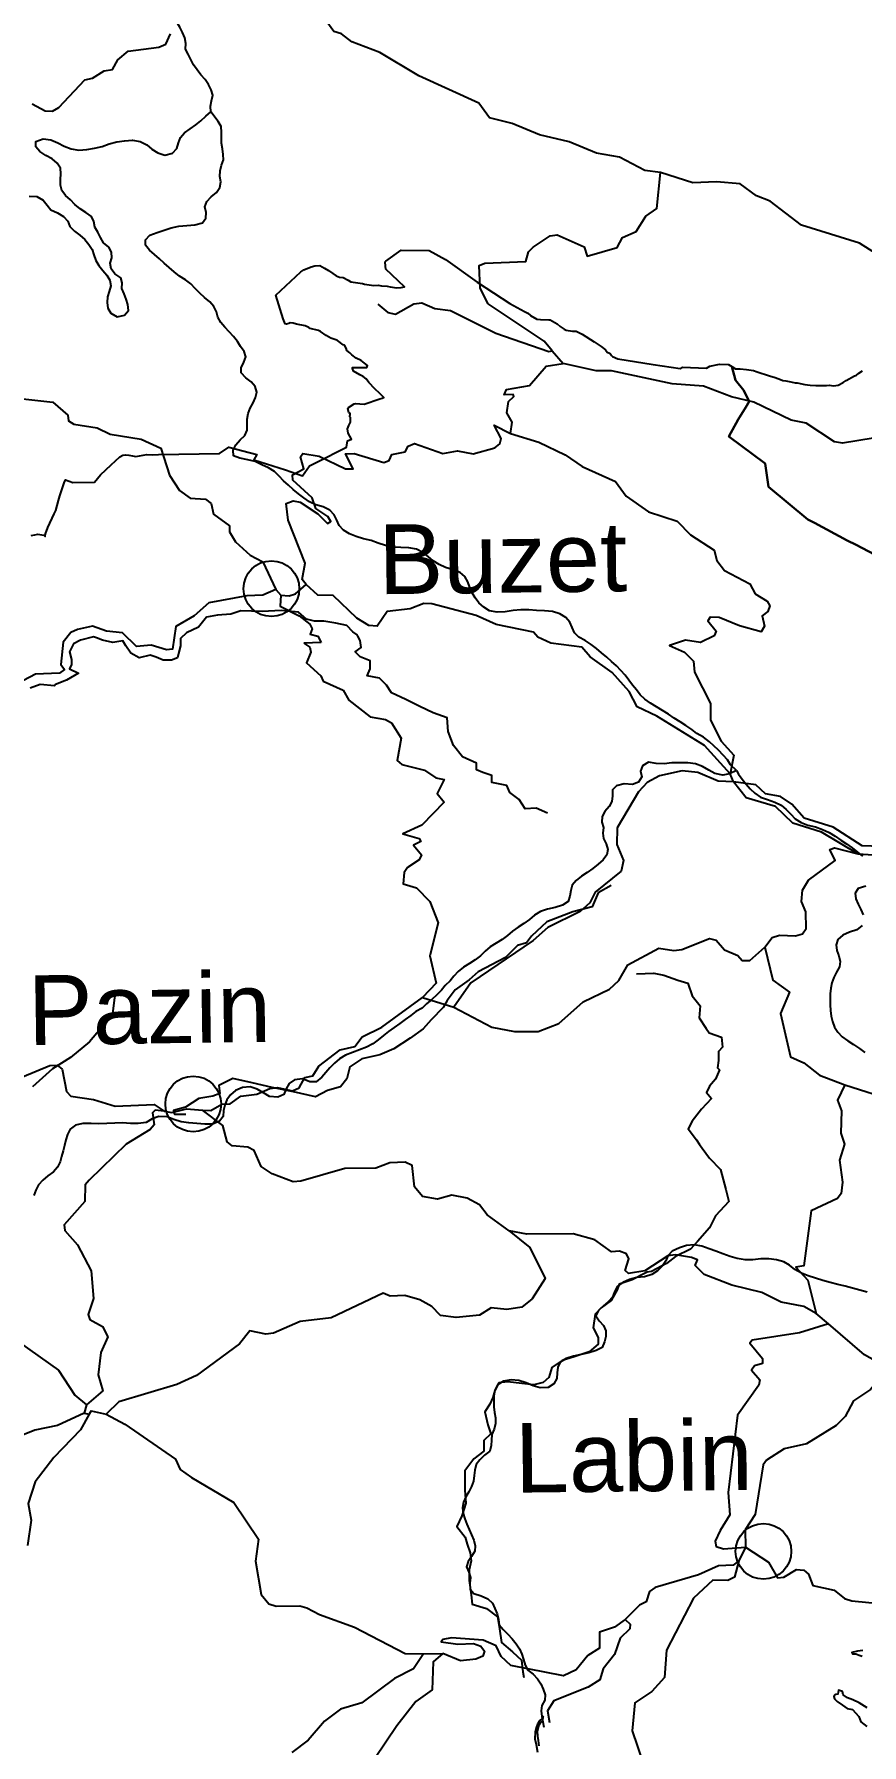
# Model space of a CAD drawing. Header units: metres. Extents: x 13.21 to 19.52, y 42.14 to 46.62.
# Drawn here: x 13.883 to 14.15, y 45.038 to 45.589 of the extents above; entities that cross this region are included whole.
import ezdxf

# ---------------------------------------------------------------- set-up
doc = ezdxf.new("R2010")
doc.units = ezdxf.units.M
doc.header["$MEASUREMENT"] = 0
for name, color, linetype in [('CESTE', 5, 'Continuous'), ('grad_manji', 1, 'Continuous'), ('hr', 9, 'Continuous'), ('naziv_manji', 1, 'Continuous'), ('PRUGE', 7, 'Continuous'), ('RIJEKE', 4, 'Continuous')]:
    doc.layers.add(name, color=color, linetype=linetype)
doc.styles.get("Standard").update_dxf_attribs({"font": 'arial.ttf'})

msp = doc.modelspace()

# ---------------------------------------------------------------- linework, layer by layer
at = {"layer": 'CESTE'}
for p, q in [((14.04947, 45.48721), (14.05046, 45.48744)), ((14.05046, 45.48744), (14.05405, 45.48331)), ((13.96137, 45.41048), (13.963, 45.40865)), ((13.976, 45.3934), (13.97045, 45.39316)), ((14.10902, 45.34849), (14.10795, 45.35109)), ((14.00873, 45.27893), (14.01883, 45.27584)), ((14.13959, 45.17373), (14.13562, 45.17712)), ((13.90036, 45.14769), (13.89951, 45.14494)), ((13.89951, 45.14494), (13.90114, 45.14465)), ((13.90182, 45.14573), (13.90114, 45.14465)), ((13.90182, 45.14573), (13.90666, 45.1447)), ((14.11281, 45.10732), (14.11286, 45.10173)), ((14.11286, 45.10173), (14.11075, 45.09736)), ((14.00903, 45.0674), (14.01525, 45.06751))]:
    msp.add_line(p, q, dxfattribs=at)
for points in [[(13.9949, 45.58354), (13.98592, 45.58703), (13.98251, 45.5896), (13.98011, 45.59034), (13.97786, 45.5935), (13.97268, 45.59746), (13.9587, 45.6019), (13.95126, 45.60683), (13.94242, 45.61049), (13.93315, 45.61243)], [(13.88279, 45.56698), (13.88701, 45.56473), (13.8893, 45.5647), (13.89137, 45.56583), (13.89973, 45.57479), (13.90227, 45.57528), (13.90604, 45.57768), (13.90866, 45.57809), (13.91046, 45.5812), (13.91371, 45.58395), (13.92366, 45.58531), (13.92591, 45.58628), (13.92736, 45.58962)], [(14.08542, 45.54486), (14.08045, 45.54549), (14.07223, 45.5498), (14.06478, 45.5511), (14.05601, 45.55478), (14.04642, 45.55708), (14.03757, 45.56068), (14.03035, 45.56246), (14.02682, 45.56719), (14.00747, 45.576), (13.9949, 45.58354)], [(14.02991, 45.50256), (14.02729, 45.5076), (14.02701, 45.5149), (14.02882, 45.51571), (14.04197, 45.5162), (14.04286, 45.51936), (14.04433, 45.52084), (14.04986, 45.52444), (14.05214, 45.52484), (14.06079, 45.52092), (14.06184, 45.51788), (14.0715, 45.52066), (14.07317, 45.52393), (14.07758, 45.52591), (14.0807, 45.53077), (14.08425, 45.53325), (14.08542, 45.54486)], [(14.18143, 45.50288), (14.17243, 45.50629), (14.16752, 45.5072), (14.16108, 45.51492), (14.14964, 45.52213), (14.13092, 45.52791), (14.1208, 45.5356), (14.11637, 45.53741), (14.1112, 45.54124), (14.10354, 45.54192), (14.09588, 45.54151), (14.08542, 45.54486)], [(13.99427, 45.5025), (13.99754, 45.49973), (13.99995, 45.49917), (14.00587, 45.50258), (14.00846, 45.50293), (14.0127, 45.5011), (14.01772, 45.50038), (14.03231, 45.49314), (14.04947, 45.48721)], [(14.05046, 45.48744), (14.04795, 45.49053), (14.02991, 45.50256)], [(14.03705, 45.46081), (14.0376, 45.46441), (14.03592, 45.46741), (14.03643, 45.47106), (14.03817, 45.47267), (14.03795, 45.47337), (14.03506, 45.47326), (14.03578, 45.47499), (14.04319, 45.47623), (14.04855, 45.48243), (14.05405, 45.48331)], [(14.11561, 45.47085), (14.10835, 45.47258), (14.09934, 45.47601), (14.08921, 45.4768), (14.06966, 45.48094), (14.06465, 45.48097), (14.05405, 45.48331)], [(13.86714, 45.47425), (13.87687, 45.47225), (13.8894, 45.47084), (13.89424, 45.46665), (13.89452, 45.46479), (13.89625, 45.46376), (13.90374, 45.46254), (13.90792, 45.46055), (13.91791, 45.45894), (13.92433, 45.45607), (13.92709, 45.44735), (13.93026, 45.4424), (13.93372, 45.43988), (13.93873, 45.43958), (13.94052, 45.43822), (13.94126, 45.43474), (13.94646, 45.43098), (13.94645, 45.42911), (13.94842, 45.42583), (13.95307, 45.42158), (13.95724, 45.4194), (13.96137, 45.41048)], [(14.15407, 45.45927), (14.14416, 45.45762), (14.14162, 45.45802), (14.13249, 45.46413), (14.12759, 45.46504), (14.11561, 45.47085)], [(13.97117, 45.41211), (13.96987, 45.41371), (13.97081, 45.41897), (13.96538, 45.4328), (13.96468, 45.43814), (13.96697, 45.4391), (13.96923, 45.43866), (13.9749, 45.43488), (13.97802, 45.43173), (13.97908, 45.4324), (13.9781, 45.43403), (13.97428, 45.43659), (13.97314, 45.43998), (13.96683, 45.4457), (13.9668, 45.44746), (13.97046, 45.44933), (13.96934, 45.45322), (13.97012, 45.4543), (13.97541, 45.45343), (13.98389, 45.44934), (13.98635, 45.44939), (13.98386, 45.45423), (13.98661, 45.45436), (13.99619, 45.45144), (13.99796, 45.4521), (13.99884, 45.45396), (14.00314, 45.45488), (14.00409, 45.45666), (14.00616, 45.45754), (14.01526, 45.45426), (14.01999, 45.45514), (14.02506, 45.45415), (14.032, 45.45613), (14.03367, 45.45739), (14.03408, 45.45914), (14.03178, 45.46344), (14.03705, 45.46081)], [(14.03705, 45.46081), (14.04625, 45.45795), (14.05471, 45.4539), (14.06021, 45.45014), (14.07094, 45.44527), (14.07437, 45.44053), (14.08161, 45.43555), (14.09078, 45.43251), (14.09515, 45.42805), (14.10272, 45.42316), (14.10365, 45.41978), (14.10606, 45.41657), (14.11423, 45.41235), (14.11602, 45.40908), (14.11981, 45.4067), (14.1207, 45.40516), (14.12007, 45.40338), (14.1182, 45.40203), (14.11896, 45.39862), (14.11794, 45.39688), (14.11091, 45.39873), (14.10434, 45.40149), (14.10147, 45.40154), (14.10074, 45.40038), (14.10344, 45.39699), (14.10271, 45.39552), (14.09833, 45.39344), (14.09356, 45.39412), (14.08841, 45.39246), (14.09321, 45.39027), (14.0961, 45.38736), (14.0964, 45.38379), (14.10157, 45.3737), (14.10161, 45.36833), (14.10498, 45.36157), (14.10915, 45.35708), (14.10795, 45.35109)], [(13.96137, 45.41048), (13.95717, 45.40865), (13.95201, 45.40846), (13.93972, 45.40621), (13.93502, 45.40197), (13.92914, 45.39858), (13.92806, 45.39129), (13.92613, 45.39105), (13.92113, 45.39248), (13.91646, 45.39214), (13.91195, 45.3965), (13.90681, 45.39709), (13.90229, 45.39866), (13.89742, 45.39755), (13.89525, 45.3966), (13.89274, 45.39351), (13.89205, 45.38635), (13.89327, 45.38468), (13.89158, 45.38351), (13.88383, 45.38322), (13.87797, 45.38009)], [(13.963, 45.40865), (13.96276, 45.40507), (13.96892, 45.40199), (13.9724, 45.39929), (13.97307, 45.39781), (13.97243, 45.39607), (13.97492, 45.39548), (13.976, 45.3934)], [(13.963, 45.40865), (13.96568, 45.4084), (13.96777, 45.40909), (13.97117, 45.41211)], [(14.10795, 45.35109), (14.09962, 45.36014), (14.08429, 45.36961), (14.07798, 45.37265), (14.07533, 45.37759), (14.06986, 45.38368), (14.06279, 45.38882), (14.06008, 45.39185), (14.05004, 45.39312), (14.0459, 45.39516), (14.04448, 45.39673), (14.03247, 45.39919), (14.026, 45.40205), (14.0117, 45.40589), (14.00911, 45.40598), (14.00468, 45.40427), (13.99727, 45.40335), (13.99406, 45.3986), (13.99136, 45.39891), (13.98748, 45.40121), (13.97988, 45.40852), (13.97498, 45.40864), (13.97117, 45.41211)], [(13.97045, 45.39316), (13.9724, 45.39188), (13.9727, 45.39032), (13.97126, 45.3868), (13.97586, 45.38265), (13.97661, 45.38089), (13.98306, 45.37801), (13.98493, 45.37479), (13.99181, 45.36947), (13.99672, 45.36855), (13.99874, 45.36744), (14.00183, 45.36253), (14.0005, 45.35534), (14.00202, 45.35406), (14.00932, 45.35227), (14.01298, 45.34979), (14.0157, 45.34919), (14.01342, 45.34473), (14.01566, 45.34195), (14.00848, 45.33449), (14.00234, 45.3317), (14.00765, 45.33024), (14.00815, 45.32929), (14.00581, 45.32809), (14.00838, 45.32499), (14.00762, 45.32336), (14.00388, 45.32086), (14.0028, 45.31923), (14.00248, 45.31556), (14.0067, 45.31434), (14.01106, 45.30995), (14.01375, 45.30302), (14.01105, 45.29244), (14.01311, 45.28361), (14.00873, 45.27893)], [(14.10902, 45.34849), (14.1041, 45.34874), (14.09749, 45.35151), (14.09245, 45.35205), (14.08518, 45.3504), (14.08117, 45.34822), (14.07837, 45.34524), (14.07152, 45.33364), (14.07133, 45.32829), (14.07354, 45.32314), (14.07274, 45.31965), (14.06435, 45.31288), (14.06266, 45.30951), (14.05953, 45.30668), (14.04916, 45.3015), (14.04438, 45.29732), (14.02425, 45.28368), (14.01883, 45.27584)], [(14.12257, 45.34054), (14.11308, 45.34329), (14.10902, 45.34849)], [(14.17098, 45.32161), (14.16954, 45.325), (14.1656, 45.32732), (14.15053, 45.32787), (14.14114, 45.3339), (14.13184, 45.33681), (14.12778, 45.34131), (14.1242, 45.34379), (14.11935, 45.34465), (14.11623, 45.34756), (14.10902, 45.34849)], [(14.14906, 45.32525), (14.13743, 45.33221), (14.12814, 45.3351), (14.12257, 45.34054)], [(14.11914, 45.29515), (14.12151, 45.29828), (14.12382, 45.29903), (14.12901, 45.29888), (14.13128, 45.29951), (14.13242, 45.30118), (14.13234, 45.30652), (14.13091, 45.30992), (14.13124, 45.31353), (14.13321, 45.3168), (14.14182, 45.32311), (14.14008, 45.32671), (14.14158, 45.3272), (14.14906, 45.32525)], [(14.14906, 45.32525), (14.16426, 45.32427), (14.17098, 45.32161)], [(14.01883, 45.27584), (14.03102, 45.2694), (14.03837, 45.26795), (14.04597, 45.26805), (14.0527, 45.27055), (14.06055, 45.2776), (14.06897, 45.28163), (14.07202, 45.28447), (14.0749, 45.28948), (14.08496, 45.2949), (14.0898, 45.29408), (14.09233, 45.29446), (14.10123, 45.29799), (14.10344, 45.29744), (14.10614, 45.29432), (14.11042, 45.29251), (14.11177, 45.29091), (14.11422, 45.2909), (14.11914, 45.29515)], [(14.11914, 45.29515), (14.12173, 45.28454), (14.12701, 45.28067), (14.12412, 45.27385), (14.12737, 45.25978), (14.13168, 45.25788), (14.13679, 45.25392), (14.14491, 45.25084)], [(13.93772, 45.24268), (13.94038, 45.24258), (13.94401, 45.24456), (13.94667, 45.24464), (13.95012, 45.24713), (13.9552, 45.2478), (13.95944, 45.24963), (13.96196, 45.24994), (13.96673, 45.24885), (13.96888, 45.24987), (13.97074, 45.25313), (13.97327, 45.25374), (13.97526, 45.25685), (13.98216, 45.26214), (13.98681, 45.26321), (13.98928, 45.26633), (13.99558, 45.26936), (14.00873, 45.27893)], [(13.87972, 45.25336), (13.88849, 45.25705), (13.89089, 45.25716), (13.89246, 45.25587), (13.89385, 45.24869), (13.89525, 45.24717), (13.90261, 45.24605), (13.90956, 45.24396), (13.92216, 45.24447), (13.92535, 45.24233)], [(14.14491, 45.25084), (14.14256, 45.24584), (14.14386, 45.2424), (14.14366, 45.23522), (14.14481, 45.23169), (14.14323, 45.22657), (14.14418, 45.21939), (14.14369, 45.21578), (14.14257, 45.21422), (14.13408, 45.21014), (14.13166, 45.19249), (14.12909, 45.19207), (14.13294, 45.18787), (14.13562, 45.17712)], [(14.14491, 45.25084), (14.16115, 45.24567), (14.16611, 45.24159), (14.17246, 45.22992), (14.17214, 45.21556), (14.1811, 45.20686), (14.18233, 45.2016), (14.18467, 45.19852), (14.17707, 45.18332), (14.16799, 45.17247), (14.16794, 45.16898), (14.16334, 45.16007)], [(13.92535, 45.24233), (13.92248, 45.24262), (13.92158, 45.24173), (13.92212, 45.23791), (13.92086, 45.23644), (13.9131, 45.23172), (13.9012, 45.22006), (13.89993, 45.21856), (13.89981, 45.2132), (13.89306, 45.20566), (13.89337, 45.20388), (13.89737, 45.19926), (13.90182, 45.19082), (13.90261, 45.18196), (13.90081, 45.17673), (13.90142, 45.17516), (13.90551, 45.17289), (13.90724, 45.16959), (13.90495, 45.16453), (13.90407, 45.15737), (13.90559, 45.15214), (13.90036, 45.14769)], [(13.92535, 45.24233), (13.92789, 45.24193), (13.93255, 45.24312), (13.93772, 45.24268)], [(14.03659, 45.20374), (14.02957, 45.20895), (14.02711, 45.2121), (14.02311, 45.21428), (14.01815, 45.21527), (14.01355, 45.21396), (14.00873, 45.21486), (14.00608, 45.21791), (14.00531, 45.22485), (14.00315, 45.22593), (13.99819, 45.22566), (13.99366, 45.22392), (13.9836, 45.22382), (13.9694, 45.21972), (13.96694, 45.21955), (13.96022, 45.22209), (13.9567, 45.22452), (13.95444, 45.22968), (13.95239, 45.23066), (13.94731, 45.23117), (13.94565, 45.23242), (13.94427, 45.23766), (13.93772, 45.24268)], [(14.03659, 45.20374), (14.04328, 45.19837), (14.04827, 45.18839), (14.0441, 45.18186), (14.04073, 45.17919), (14.03588, 45.17834), (14.03081, 45.17897), (14.02711, 45.17661), (14.0196, 45.1758), (14.01449, 45.17645), (14.01168, 45.1793), (14.00778, 45.18155), (14.00303, 45.18295), (13.99823, 45.18264), (13.99601, 45.1836), (13.97925, 45.17565), (13.96927, 45.17454), (13.96061, 45.17075), (13.95815, 45.17047), (13.953, 45.17156), (13.94971, 45.16732), (13.93576, 45.1571), (13.92944, 45.15425), (13.91071, 45.14859), (13.90666, 45.1447)], [(14.13562, 45.17712), (14.13169, 45.17931), (14.12433, 45.1808), (14.11809, 45.18383), (14.10847, 45.18621), (14.0995, 45.18966), (14.09666, 45.19253), (14.09737, 45.19437), (14.09545, 45.19519), (14.09028, 45.19602), (14.08779, 45.1957), (14.0804, 45.19089), (14.07517, 45.18995), (14.07404, 45.19098), (14.07519, 45.19475), (14.07452, 45.19632), (14.07226, 45.19714), (14.06963, 45.19701), (14.06431, 45.20083), (14.05729, 45.20277), (14.04231, 45.20265), (14.03659, 45.20374)], [(14.13959, 45.17373), (14.13024, 45.1709), (14.11502, 45.16849), (14.11427, 45.1675), (14.1184, 45.16258), (14.11832, 45.16097), (14.11577, 45.16025), (14.1148, 45.15887), (14.11749, 45.15572), (14.11716, 45.154), (14.11026, 45.14437), (14.10728, 45.11939), (14.10777, 45.1122), (14.10465, 45.10715)], [(14.1583, 45.15877), (14.15717, 45.16041), (14.15127, 45.16372), (14.13959, 45.17373)], [(13.8787, 45.16777), (13.89124, 45.15884), (13.89656, 45.15074), (13.90036, 45.14769)], [(14.1583, 45.15877), (14.1532, 45.15258), (14.14773, 45.14894), (14.14497, 45.14394), (14.14211, 45.14097), (14.13252, 45.13508), (14.12532, 45.13347), (14.11969, 45.12986), (14.11852, 45.12828), (14.11596, 45.11226), (14.11281, 45.10732)], [(13.89951, 45.14494), (13.89099, 45.14101), (13.8837, 45.13945), (13.8727, 45.13504), (13.86056, 45.13241), (13.85052, 45.13136), (13.84113, 45.1287), (13.82769, 45.1206), (13.81012, 45.11885)], [(13.90114, 45.14465), (13.89837, 45.13963), (13.88982, 45.13071), (13.8838, 45.12283), (13.88151, 45.11581), (13.88245, 45.11048), (13.88123, 45.10228)], [(13.90666, 45.1447), (13.91271, 45.14143), (13.92899, 45.1301), (13.93051, 45.12677), (13.93413, 45.12419), (13.94781, 45.11619), (13.95584, 45.10434)], [(13.95584, 45.10434), (13.95483, 45.09724), (13.95669, 45.08653), (13.95917, 45.08352), (13.96149, 45.08274), (13.96913, 45.08282), (13.97138, 45.08225), (13.97546, 45.08003), (13.98677, 45.07597), (14.00309, 45.06754), (14.00903, 45.0674)], [(14.10465, 45.10715), (14.10306, 45.1037), (14.10341, 45.10195), (14.10575, 45.10127), (14.11286, 45.10173)], [(14.11286, 45.10173), (14.12025, 45.09694), (14.12318, 45.09187), (14.12519, 45.09206), (14.1293, 45.09458), (14.13166, 45.09439), (14.13324, 45.09305), (14.13455, 45.08942), (14.14148, 45.0879), (14.14485, 45.08523), (14.14718, 45.08452), (14.15703, 45.08351), (14.15902, 45.08027), (14.1626, 45.07746)], [(14.11075, 45.09736), (14.10892, 45.096), (14.1042, 45.0958), (14.09773, 45.0929), (14.08369, 45.0888), (14.08186, 45.08751), (14.08082, 45.08414), (14.07866, 45.08309), (14.07402, 45.07848)], [(14.11075, 45.09736), (14.1093, 45.09213), (14.10718, 45.09102), (14.10234, 45.09109), (14.0961, 45.08531), (14.08734, 45.06862), (14.08672, 45.05974), (14.08261, 45.05521), (14.07721, 45.05158), (14.07628, 45.04262), (14.07986, 45.03214), (14.09272, 45.01463), (14.09562, 45.01184), (14.09491, 45.01004), (14.09606, 45.00658), (14.10357, 44.99728), (14.10784, 44.99529), (14.11115, 44.99257), (14.11682, 44.98073), (14.12178, 44.97667), (14.11775, 44.96912), (14.12188, 44.96867), (14.12776, 44.96958)], [(14.07402, 45.07848), (14.07059, 45.07595), (14.06578, 45.07443), (14.06575, 45.06923), (14.06201, 45.06689), (14.05825, 45.0622), (14.05412, 45.06033), (14.03715, 45.06366), (14.03403, 45.06653), (14.03246, 45.06997), (14.02822, 45.07176), (14.01809, 45.07258), (14.01527, 45.07206), (14.01474, 45.07127), (14.02009, 45.07048), (14.02514, 45.07071), (14.02749, 45.06987), (14.02869, 45.06828), (14.02811, 45.06666), (14.02586, 45.06565), (14.02096, 45.06519), (14.01525, 45.06751)], [(14.07402, 45.07848), (14.07562, 45.07694), (14.07559, 45.0754), (14.07246, 45.07241), (14.07064, 45.0672), (14.06694, 45.06252), (14.06589, 45.05903), (14.06217, 45.05662), (14.05108, 45.05223), (14.04901, 45.04903), (14.04963, 45.04531)], [(14.00903, 45.0674), (14.00578, 45.06258), (13.99967, 45.05939), (13.98916, 45.05159), (13.98227, 45.04957), (13.97703, 45.04568), (13.97181, 45.03953), (13.96656, 45.03563)], [(14.01525, 45.06751), (14.01212, 45.0648), (14.01178, 45.05579), (14.00654, 45.05198), (14.00036, 45.0442), (13.98623, 45.02313), (13.97373, 45.00165)]]:
    msp.add_lwpolyline(points, dxfattribs=at)
at = {"layer": 'grad_manji'}
for centre in [(13.95995, 45.41074), (13.93472, 45.24463), (14.11865, 45.10043)]:
    msp.add_circle(centre, 0.00898, dxfattribs=at)
at = {"layer": 'hr'}
for points in [[(13.88249, 45.42792), (13.88365, 45.42809), (13.8846, 45.42835), (13.8866, 45.42796), (13.88694, 45.42761), (13.88711, 45.42841), (13.88786, 45.43047), (13.88987, 45.43487), (13.89046, 45.43594), (13.89125, 45.43913), (13.89166, 45.44063), (13.89308, 45.44481), (13.89357, 45.44578), (13.89586, 45.44494), (13.90294, 45.44505), (13.90486, 45.44745), (13.90831, 45.45066), (13.91102, 45.45327), (13.91203, 45.45376), (13.91292, 45.45389), (13.914, 45.45373), (13.91514, 45.45351), (13.9162, 45.45339), (13.91974, 45.45394), (13.92172, 45.45389), (13.92358, 45.454), (13.94322, 45.45429), (13.94623, 45.45639), (13.9553, 45.45404), (13.95431, 45.45227), (13.96453, 45.44901), (13.96994, 45.4471), (13.97221, 45.45032), (13.97437, 45.45139), (13.98421, 45.4564), (13.98446, 45.45844), (13.98583, 45.45897), (13.98468, 45.4609), (13.98448, 45.46231), (13.98489, 45.46329), (13.98544, 45.46439), (13.98543, 45.4659), (13.98523, 45.46609), (13.98523, 45.46637), (13.98536, 45.46692), (13.98532, 45.4672), (13.98498, 45.46746), (13.98462, 45.46881), (13.98481, 45.46909), (13.98666, 45.47032), (13.98711, 45.47046), (13.98983, 45.47024), (13.99492, 45.47191), (13.99564, 45.47215), (13.99625, 45.47234), (13.99492, 45.47361), (13.99335, 45.47515), (13.99142, 45.47723), (13.99053, 45.47838), (13.9896, 45.47915), (13.98851, 45.47967), (13.98644, 45.48084), (13.98606, 45.48172), (13.98606, 45.48199), (13.99071, 45.48203), (13.99091, 45.48273), (13.99003, 45.48348), (13.98886, 45.48432), (13.98728, 45.48509), (13.98591, 45.48615), (13.98522, 45.4868), (13.98429, 45.48751), (13.98409, 45.48822), (13.98355, 45.48919), (13.98314, 45.48938), (13.98123, 45.49073), (13.98076, 45.49093), (13.9791, 45.49145), (13.97759, 45.49236), (13.97583, 45.49359), (13.97511, 45.49398), (13.97242, 45.49465), (13.97198, 45.49496), (13.97083, 45.49547), (13.96806, 45.49599), (13.96695, 45.49629), (13.96601, 45.49643), (13.96553, 45.49618), (13.96481, 45.49598), (13.96434, 45.49615), (13.96372, 45.4977), (13.96133, 45.50532), (13.96947, 45.51292), (13.97038, 45.51353), (13.97277, 45.51446), (13.97395, 45.51481), (13.9756, 45.51495), (13.97709, 45.514), (13.97842, 45.51328), (13.97978, 45.51233), (13.98086, 45.51163), (13.98188, 45.51115), (13.98315, 45.51101), (13.98471, 45.51019), (13.98555, 45.50961), (13.98932, 45.50912), (13.98996, 45.50889), (13.99303, 45.50846), (13.99436, 45.5086), (13.99491, 45.50851), (13.99548, 45.50841), (13.99732, 45.50829), (13.99831, 45.50801), (14.00036, 45.50769), (14.00177, 45.50781), (14.0023, 45.50797), (14.0029, 45.50803), (13.99687, 45.51368), (13.99671, 45.51468), (13.99668, 45.5161), (13.99686, 45.51634), (14.00176, 45.51987), (14.01085, 45.51976), (14.01609, 45.51683), (14.02628, 45.50957), (14.03681, 45.50268), (14.04154, 45.50011), (14.04268, 45.4995), (14.04347, 45.49876), (14.04552, 45.49765), (14.0468, 45.49749), (14.04943, 45.49745), (14.04985, 45.49737), (14.05216, 45.49606), (14.05311, 45.49522), (14.05437, 45.49437), (14.05505, 45.49403), (14.05712, 45.49372), (14.05822, 45.49378), (14.06016, 45.49277), (14.06401, 45.49027), (14.06633, 45.48884), (14.06766, 45.48769), (14.06826, 45.487), (14.06904, 45.48669), (14.06924, 45.4865), (14.06965, 45.48587), (14.06992, 45.48556), (14.07166, 45.48482), (14.08307, 45.48296), (14.09179, 45.48168), (14.09254, 45.48213), (14.10034, 45.48181), (14.10139, 45.48248), (14.10452, 45.48308), (14.10744, 45.48297), (14.10851, 45.48231), (14.10967, 45.47793), (14.11231, 45.47465), (14.11407, 45.47107), (14.11296, 45.46927), (14.11047, 45.46527), (14.10745, 45.45982), (14.11919, 45.45104), (14.12031, 45.44359), (14.13297, 45.43299), (14.13509, 45.43195), (14.14571, 45.4263), (14.14855, 45.42482), (14.15858, 45.4196)], [(14.15858, 45.4196), (14.14855, 45.42482), (14.14571, 45.4263), (14.13509, 45.43195), (14.13297, 45.43299), (14.12031, 45.44359), (14.11919, 45.45104), (14.10745, 45.45982), (14.11047, 45.46527), (14.11296, 45.46927), (14.11407, 45.47107), (14.11231, 45.47465), (14.10967, 45.47793), (14.10851, 45.48231), (14.10962, 45.48164), (14.1111, 45.48158), (14.11314, 45.48144), (14.11543, 45.48109), (14.11665, 45.48063), (14.12061, 45.47931), (14.1224, 45.47881), (14.12411, 45.47812), (14.12494, 45.47785), (14.12589, 45.47776), (14.1275, 45.47738), (14.12886, 45.47712), (14.12951, 45.47705), (14.13206, 45.47654), (14.13372, 45.47635), (14.13558, 45.47628), (14.13683, 45.47618), (14.13902, 45.47623), (14.13991, 45.4763), (14.14113, 45.47617), (14.14201, 45.47622), (14.14279, 45.47637), (14.14436, 45.47723), (14.14534, 45.47784), (14.148, 45.47932), (14.14856, 45.47942), (14.14942, 45.48021), (14.15062, 45.48097)], [(14.15068, 45.06846), (14.14897, 45.0682), (14.14712, 45.06786), (14.14736, 45.06735), (14.14846, 45.06741), (14.14954, 45.067), (14.15053, 45.06666)], [(14.15208, 45.04999), (14.14952, 45.0516), (14.14744, 45.05252), (14.14578, 45.05322), (14.14438, 45.0542), (14.14419, 45.0553), (14.14282, 45.05564), (14.14266, 45.05441), (14.14206, 45.05428), (14.14176, 45.05422), (14.14132, 45.05369), (14.14154, 45.05294), (14.14239, 45.05198), (14.14412, 45.05084), (14.1457, 45.04981), (14.14736, 45.04941), (14.1494, 45.04724), (14.14973, 45.04637), (14.15009, 45.04552), (14.15203, 45.04392)], [(14.04627, 45.03774), (14.0462, 45.03863), (14.04606, 45.03948), (14.04585, 45.04085), (14.04578, 45.04245), (14.0463, 45.04447), (14.04672, 45.0452), (14.04754, 45.04577), (14.04759, 45.04715), (14.04733, 45.04655), (14.04656, 45.04586), (14.04582, 45.0447), (14.04538, 45.04355), (14.045, 45.04211), (14.04493, 45.03996), (14.04539, 45.03812), (14.04581, 45.03575)]]:
    msp.add_lwpolyline(points, dxfattribs=at)
at = {"layer": 'PRUGE'}
for points in [[(13.94039, 45.56445), (13.94033, 45.56625), (13.94062, 45.56804), (13.94107, 45.5698), (13.94051, 45.57154), (13.93963, 45.57324), (13.93854, 45.57487), (13.93722, 45.57641), (13.93597, 45.57799), (13.93486, 45.5796), (13.93398, 45.58129), (13.93307, 45.58298), (13.93229, 45.58469), (13.9323, 45.58649), (13.932, 45.58826), (13.93131, 45.59), (13.93043, 45.59169), (13.92941, 45.59336), (13.92858, 45.59504), (13.92867, 45.59684), (13.92883, 45.59865), (13.92934, 45.60039), (13.9312, 45.60313)], [(13.88184, 45.5373), (13.88432, 45.5371), (13.88636, 45.53597), (13.8876, 45.5344), (13.88881, 45.53285), (13.89101, 45.53189), (13.89293, 45.53069), (13.89429, 45.52919), (13.89496, 45.52743), (13.89644, 45.526), (13.89817, 45.52465), (13.89978, 45.52326), (13.90111, 45.52172), (13.90209, 45.52006), (13.90268, 45.51831), (13.90336, 45.51657), (13.90427, 45.5149), (13.90554, 45.51333), (13.90686, 45.51177), (13.90782, 45.51013), (13.90811, 45.50833), (13.90761, 45.50658), (13.90705, 45.50482), (13.90695, 45.50302), (13.90715, 45.50118), (13.90813, 45.49955), (13.91023, 45.49837), (13.91252, 45.49895), (13.91389, 45.50043), (13.91369, 45.50231), (13.91315, 45.50407), (13.91242, 45.5058), (13.91169, 45.50753), (13.91185, 45.50936), (13.91134, 45.51098), (13.90941, 45.51226), (13.90824, 45.51387), (13.90791, 45.51561), (13.90847, 45.5174), (13.90838, 45.51921), (13.9075, 45.52086), (13.90583, 45.52226), (13.90487, 45.52392), (13.904, 45.52561), (13.90297, 45.52726), (13.90273, 45.52907), (13.90195, 45.5307), (13.90007, 45.53198), (13.89822, 45.53323), (13.89653, 45.53456), (13.8951, 45.53606), (13.89351, 45.53749), (13.89235, 45.53906), (13.89191, 45.54085), (13.89196, 45.54265), (13.89206, 45.54445), (13.89193, 45.54625), (13.8909, 45.54789), (13.88925, 45.54926), (13.88723, 45.55038), (13.88531, 45.55163), (13.88397, 45.55317), (13.88394, 45.55492), (13.88632, 45.55569), (13.88632, 45.55569), (13.88877, 45.55537), (13.89104, 45.55441), (13.8931, 45.55333), (13.89538, 45.55252), (13.89787, 45.55213), (13.90042, 45.55234), (13.90293, 45.55275), (13.90536, 45.55332), (13.90764, 45.55414), (13.91005, 45.55474), (13.91257, 45.5551), (13.91515, 45.55527), (13.91515, 45.55527), (13.91758, 45.55483), (13.91973, 45.55382), (13.92139, 45.55244), (13.92337, 45.55119), (13.92559, 45.55049), (13.9281, 45.55114), (13.9294, 45.55259), (13.93004, 45.5544), (13.93061, 45.55616), (13.93196, 45.55765), (13.93374, 45.55897), (13.93558, 45.56022), (13.93723, 45.56159), (13.9388, 45.56302), (13.94039, 45.56445)], [(14.10993, 45.35211), (14.10801, 45.354), (14.10706, 45.3556), (14.10563, 45.3571), (14.10421, 45.3587), (14.10265, 45.36011), (14.10124, 45.36142), (14.09927, 45.36291), (14.0972, 45.36402), (14.09551, 45.36538), (14.09367, 45.36662), (14.09179, 45.36783), (14.0899, 45.36904), (14.088, 45.37024), (14.08609, 45.37144), (14.08416, 45.37262), (14.08221, 45.37378), (14.08045, 45.37508), (14.07894, 45.37654), (14.07768, 45.3781), (14.07645, 45.37968), (14.07522, 45.38125), (14.07403, 45.38284), (14.0727, 45.38438), (14.07121, 45.38583), (14.0697, 45.38729), (14.06812, 45.3887), (14.06647, 45.39008), (14.06485, 45.39146), (14.06309, 45.39277), (14.0612, 45.39398), (14.0591, 45.39506), (14.05768, 45.39647), (14.05696, 45.39823), (14.05621, 45.39997), (14.05491, 45.40149), (14.05295, 45.40267), (14.05057, 45.40333), (14.04806, 45.40364), (14.0455, 45.40373), (14.04296, 45.40395), (14.04042, 45.40395), (14.04042, 45.40395), (14.03788, 45.4037), (14.03537, 45.4033), (14.03282, 45.40318), (14.03032, 45.40355), (14.02843, 45.40474), (14.02689, 45.4062), (14.02569, 45.40779), (14.02472, 45.40945), (14.02397, 45.41117), (14.0233, 45.41291), (14.02239, 45.41463), (14.02079, 45.41595), (14.01853, 45.41685), (14.01616, 45.41755), (14.01401, 45.41848), (14.01215, 45.41974), (14.01054, 45.42114), (14.00878, 45.42245), (14.00672, 45.42351), (14.00424, 45.42388), (14.00166, 45.424), (13.99912, 45.42407), (13.9967, 45.42465), (13.99438, 45.42542), (13.99211, 45.42625), (13.98968, 45.42682), (13.98733, 45.42752), (13.98514, 45.42845), (13.98316, 45.42962), (13.98182, 45.4311), (13.98102, 45.43283), (13.98024, 45.43458), (13.97881, 45.43601), (13.9767, 45.43707), (13.97433, 45.43777), (13.9722, 45.43871), (13.97037, 45.43999), (13.96865, 45.44131), (13.967, 45.4427), (13.96543, 45.44412), (13.96389, 45.44555), (13.96243, 45.44703), (13.96093, 45.44848), (13.95898, 45.44964), (13.95691, 45.45071), (13.95476, 45.45168), (13.95233, 45.45223), (13.94977, 45.45276), (13.9477, 45.45361), (13.94761, 45.45542), (13.94843, 45.45713), (13.94985, 45.45867), (13.95142, 45.46012), (13.95212, 45.46178), (13.95211, 45.46362), (13.95218, 45.46542), (13.9525, 45.46719), (13.95311, 45.46894), (13.95402, 45.47062), (13.95482, 45.47234), (13.95524, 45.4741), (13.95474, 45.47588), (13.95344, 45.47739), (13.95169, 45.47873), (13.95021, 45.48028), (13.95016, 45.48195), (13.95102, 45.48371), (13.95168, 45.48548), (13.95121, 45.48716), (13.95001, 45.48879), (13.94897, 45.49044), (13.94775, 45.49202), (13.94638, 45.49353), (13.9449, 45.49501), (13.94361, 45.49656), (13.94262, 45.49822), (13.94223, 45.5), (13.9414, 45.50169), (13.94009, 45.50325), (13.93838, 45.50458), (13.93683, 45.50601), (13.93541, 45.50751), (13.93398, 45.50901), (13.93223, 45.5103), (13.93031, 45.51151), (13.92862, 45.51286), (13.92697, 45.51423), (13.92536, 45.51562), (13.92387, 45.5171), (13.92223, 45.51847), (13.9206, 45.51985), (13.9193, 45.52147), (13.91934, 45.52321), (13.92073, 45.52471), (13.92307, 45.5255), (13.92536, 45.52634), (13.92767, 45.52709), (13.93014, 45.52757), (13.93269, 45.52781), (13.93522, 45.52807), (13.93772, 45.52869), (13.93881, 45.53017), (13.93893, 45.53204), (13.93847, 45.53384), (13.93917, 45.53552), (13.94057, 45.53706), (13.94227, 45.53842), (13.94328, 45.54006), (13.94363, 45.54184), (13.94332, 45.54363), (13.94345, 45.54543), (13.94386, 45.54721), (13.94445, 45.54896), (13.94441, 45.55074), (13.94413, 45.55253), (13.94386, 45.55432), (13.94388, 45.55612), (13.9439, 45.55792), (13.9437, 45.55972), (13.94275, 45.56137), (13.94039, 45.56445)], [(14.10993, 45.35211), (14.10775, 45.3511), (14.10556, 45.35059), (14.10299, 45.35113), (14.10102, 45.35225), (14.099, 45.35337), (14.09678, 45.35426), (14.09427, 45.35457), (14.09171, 45.35465), (14.09171, 45.35465), (14.08916, 45.35456), (14.08663, 45.35424), (14.08408, 45.3544), (14.08163, 45.35477), (14.08163, 45.35477), (14.07965, 45.35359), (14.07902, 45.35193), (14.07938, 45.3501), (14.0784, 45.34832), (14.07643, 45.34763), (14.07375, 45.34784), (14.07375, 45.34784), (14.07122, 45.34719), (14.06996, 45.34585), (14.06992, 45.34396), (14.06971, 45.34214), (14.06886, 45.34049), (14.06747, 45.33896), (14.06661, 45.33726), (14.06653, 45.3355), (14.06704, 45.33371), (14.06682, 45.33192), (14.0671, 45.33016), (14.06794, 45.32844), (14.06847, 45.32665), (14.06815, 45.32492), (14.06694, 45.3233), (14.06537, 45.32189), (14.06364, 45.32056), (14.06183, 45.3193), (14.05996, 45.31807), (14.05826, 45.31672), (14.05693, 45.3152), (14.05651, 45.31343), (14.05625, 45.3116), (14.05571, 45.30987), (14.05382, 45.30868), (14.05149, 45.30794), (14.04901, 45.30747), (14.04671, 45.30666), (14.0448, 45.30551), (14.04322, 45.30407), (14.04139, 45.30282), (14.03953, 45.30159), (14.0377, 45.30034), (14.03614, 45.29891), (14.0344, 45.29761), (14.03243, 45.29647), (14.03054, 45.29526), (14.02889, 45.29389), (14.02742, 45.29242), (14.02568, 45.29111), (14.0238, 45.2899), (14.02187, 45.28872), (14.02019, 45.28737), (14.01878, 45.28588), (14.01757, 45.2843), (14.01604, 45.28286), (14.01477, 45.2813), (14.01332, 45.27985), (14.0117, 45.27834), (14.01, 45.27694), (14.00855, 45.27554), (14.00659, 45.27448), (14.00491, 45.27313), (14.00314, 45.27183), (14.00135, 45.27055), (13.99955, 45.26928), (13.99775, 45.268), (13.99606, 45.26667), (13.99438, 45.26531), (13.99263, 45.264), (13.99059, 45.26294), (13.98837, 45.26205), (13.98607, 45.26127), (13.98387, 45.26034), (13.98195, 45.25918), (13.98033, 45.25779), (13.97885, 45.25633), (13.97751, 45.25479), (13.9762, 45.25325), (13.97444, 45.25177), (13.97235, 45.25177), (13.97003, 45.25272), (13.97003, 45.25272), (13.96743, 45.25241), (13.96566, 45.25126), (13.96469, 45.24952), (13.96393, 45.24768), (13.96206, 45.24684), (13.95939, 45.24708), (13.95743, 45.24821), (13.95538, 45.24937), (13.95315, 45.25016), (13.95315, 45.25016), (13.95059, 45.24991), (13.94842, 45.249), (13.94677, 45.24759), (13.94561, 45.24598), (13.9449, 45.24426), (13.94452, 45.24248), (13.94437, 45.24063), (13.94317, 45.23912), (13.94097, 45.23817), (13.93843, 45.23818), (13.93587, 45.23834), (13.93334, 45.23857), (13.93083, 45.23893), (13.92851, 45.23966), (13.92628, 45.2405), (13.92368, 45.24062), (13.92368, 45.24062), (13.92151, 45.23983), (13.91952, 45.23868), (13.91701, 45.23829), (13.91448, 45.23836), (13.91195, 45.2386), (13.91195, 45.2386), (13.90941, 45.23849), (13.90687, 45.23836), (13.90432, 45.23826), (13.90178, 45.23839), (13.89918, 45.23834), (13.89918, 45.23834), (13.8968, 45.23784), (13.89508, 45.23647), (13.89414, 45.23484), (13.89369, 45.23304), (13.89324, 45.23127), (13.89276, 45.2295), (13.89227, 45.22774), (13.89179, 45.22596), (13.89093, 45.22428), (13.88965, 45.22273), (13.88788, 45.22144), (13.88621, 45.22006), (13.88484, 45.21856), (13.88402, 45.21685), (13.88335, 45.21512)], [(14.10993, 45.35211), (14.11059, 45.35092), (14.11176, 45.34932), (14.11304, 45.34777), (14.11438, 45.34623), (14.11589, 45.34477), (14.11767, 45.34349), (14.11998, 45.34275), (14.12229, 45.34195), (14.12437, 45.34093), (14.12604, 45.33957), (14.1275, 45.33808), (14.12891, 45.33658), (14.13079, 45.33535), (14.133, 45.3345), (14.13543, 45.33392), (14.13774, 45.33313), (14.13985, 45.33213), (14.14177, 45.33094), (14.14361, 45.32969), (14.14543, 45.32844), (14.14724, 45.32717), (14.14895, 45.32584), (14.15062, 45.32447)], [(14.15168, 45.31488), (14.14925, 45.31408), (14.14822, 45.31261), (14.14841, 45.31072), (14.1492, 45.30902), (14.1501, 45.30732), (14.15087, 45.30561)], [(14.1505, 45.30212), (14.14876, 45.30076), (14.1464, 45.30007), (14.14426, 45.29908), (14.14268, 45.29768), (14.14212, 45.29591), (14.14232, 45.29413), (14.14297, 45.29238), (14.14343, 45.29059), (14.14314, 45.28883), (14.14227, 45.28712), (14.14134, 45.28545), (14.14069, 45.28372), (14.14038, 45.28193), (14.14022, 45.28013), (14.14017, 45.27833), (14.14019, 45.27654), (14.14031, 45.27474), (14.14054, 45.27295), (14.14095, 45.27118), (14.14159, 45.26943), (14.14264, 45.2678), (14.14408, 45.2663), (14.14584, 45.26501), (14.14771, 45.26378), (14.14959, 45.26257), (14.15135, 45.26126)], [(14.15213, 45.18395), (14.14975, 45.18459), (14.14737, 45.18523), (14.14499, 45.18587), (14.1426, 45.18648), (14.1402, 45.18709), (14.13782, 45.18774), (14.13549, 45.18846), (14.13305, 45.18928), (14.1309, 45.19009), (14.12873, 45.19133), (14.12706, 45.19273), (14.12522, 45.1937), (14.12283, 45.19436), (14.12035, 45.19467), (14.11778, 45.19467), (14.11778, 45.19467), (14.11525, 45.19441), (14.11272, 45.19443), (14.11022, 45.19478), (14.10789, 45.19551), (14.1056, 45.19631), (14.10334, 45.19714), (14.1011, 45.19799), (14.09879, 45.19877), (14.09636, 45.19925), (14.09636, 45.19925), (14.09379, 45.19907), (14.09155, 45.19828), (14.08919, 45.19722), (14.08784, 45.19569), (14.0872, 45.19411), (14.08606, 45.19244), (14.08449, 45.19083), (14.08271, 45.18963), (14.08034, 45.18891), (14.0778, 45.18865), (14.07541, 45.18803), (14.07327, 45.18705), (14.07144, 45.18578), (14.07058, 45.18413), (14.06992, 45.18238), (14.06862, 45.18083), (14.06696, 45.17945), (14.06541, 45.17804), (14.06457, 45.1763), (14.06565, 45.17478), (14.06705, 45.17323), (14.06782, 45.1715), (14.06785, 45.16971), (14.06743, 45.16792), (14.06661, 45.16619), (14.06466, 45.16512), (14.06229, 45.16438), (14.05985, 45.16384), (14.05741, 45.16331), (14.05508, 45.16259), (14.05309, 45.16145), (14.05236, 45.15978), (14.05211, 45.15795), (14.05197, 45.15615), (14.05107, 45.1544), (14.04926, 45.15329), (14.04663, 45.15309), (14.04434, 45.15381), (14.04209, 45.15472), (14.0398, 45.1555), (14.03724, 45.15574), (14.03724, 45.15574), (14.03481, 45.15529), (14.03287, 45.15409), (14.03207, 45.1524), (14.03173, 45.1506), (14.03166, 45.1488), (14.03171, 45.147), (14.03191, 45.1452), (14.03219, 45.14342), (14.03218, 45.14162), (14.03177, 45.13985), (14.0311, 45.13812), (14.03099, 45.13632), (14.03087, 45.13451), (14.03038, 45.13277), (14.02872, 45.13141), (14.02713, 45.12998), (14.02595, 45.1284), (14.02556, 45.12663), (14.02535, 45.12483), (14.0251, 45.12304), (14.0245, 45.12129), (14.02363, 45.1196), (14.02265, 45.11795), (14.02186, 45.11623), (14.02156, 45.11446), (14.02176, 45.11266), (14.0223, 45.1109), (14.02298, 45.10917), (14.02371, 45.10744), (14.02444, 45.10572), (14.02523, 45.104), (14.02569, 45.10225), (14.02552, 45.10044), (14.0245, 45.09881), (14.02343, 45.09717), (14.02284, 45.09541), (14.02358, 45.09371), (14.02413, 45.09197), (14.02399, 45.09016), (14.02406, 45.08828), (14.0252, 45.08687), (14.02758, 45.08604), (14.02979, 45.08508), (14.03128, 45.08372), (14.03201, 45.08196), (14.03282, 45.08025), (14.03322, 45.07848), (14.0334, 45.07669), (14.03476, 45.07519), (14.03625, 45.07372), (14.03764, 45.07221), (14.03892, 45.07066), (14.03998, 45.06902), (14.04078, 45.06732), (14.04124, 45.06555), (14.04176, 45.06377), (14.04262, 45.06211), (14.04438, 45.0608), (14.04581, 45.05931), (14.04686, 45.05768), (14.04766, 45.05597), (14.0482, 45.05419), (14.04813, 45.05243), (14.04714, 45.05074), (14.04693, 45.04898), (14.04718, 45.04717), (14.04777, 45.04376)]]:
    msp.add_lwpolyline(points, dxfattribs=at)
at = {"layer": 'RIJEKE'}
for points in [[(14.04897, 45.33841), (14.0454, 45.34002), (14.0454, 45.34002), (14.04181, 45.33978), (14.03986, 45.34276), (14.03691, 45.34505), (14.03593, 45.34734), (14.03105, 45.34826), (14.03105, 45.35054), (14.02811, 45.35146), (14.02615, 45.35237), (14.02615, 45.35444), (14.02158, 45.3565), (14.01864, 45.36016), (14.01701, 45.36475), (14.01666, 45.36911), (14.0121, 45.37071), (14.00785, 45.37277), (14.00329, 45.37506), (13.99871, 45.37711), (13.99709, 45.37962), (13.99479, 45.38192), (13.99089, 45.3826), (13.99186, 45.3849), (13.99185, 45.38743), (13.98859, 45.3888), (13.98694, 45.3904), (13.9889, 45.39178), (13.98857, 45.39407), (13.98784, 45.39543), (13.98758, 45.3959), (13.98626, 45.39682), (13.98432, 45.39888), (13.98073, 45.39957), (13.97681, 45.40025), (13.97389, 45.40024), (13.97127, 45.40093), (13.96865, 45.40321), (13.96311, 45.40365), (13.96311, 45.40365), (13.95693, 45.40341), (13.95009, 45.40363), (13.95009, 45.40363), (13.94684, 45.40247), (13.94259, 45.40223), (13.93902, 45.40154), (13.93642, 45.39832), (13.93253, 45.39647), (13.93058, 45.39463), (13.9306, 45.39233), (13.92996, 45.38981), (13.92964, 45.38844), (13.92769, 45.38774), (13.92509, 45.38773), (13.92281, 45.38865), (13.92084, 45.38933), (13.92084, 45.38933), (13.91727, 45.38841), (13.91465, 45.39), (13.913, 45.3923), (13.91203, 45.3939), (13.91203, 45.3939), (13.90877, 45.39343), (13.90551, 45.39411), (13.90351, 45.39488), (13.90258, 45.39525), (13.90258, 45.39525), (13.89834, 45.39409), (13.89607, 45.39294), (13.89478, 45.39042), (13.89544, 45.38789), (13.89546, 45.38628), (13.8948, 45.38491), (13.89774, 45.38353), (13.89386, 45.38122), (13.89028, 45.37984), (13.88996, 45.37938), (13.88539, 45.37983), (13.88539, 45.37983), (13.88215, 45.37867)], [(14.06954, 45.31503), (14.06532, 45.31273), (14.06338, 45.30813), (14.0572, 45.30652), (14.04876, 45.30331), (14.04388, 45.2987), (14.04227, 45.29663), (14.03934, 45.29571), (14.03545, 45.2918), (14.02669, 45.28719), (14.02378, 45.28467), (14.01924, 45.28145), (14.01664, 45.278), (14.01535, 45.27571), (14.01146, 45.2718), (14.00888, 45.26882), (14.00466, 45.26583), (13.99947, 45.26238), (13.99493, 45.26052), (13.98908, 45.25914), (13.9852, 45.25661), (13.98424, 45.25271), (13.98229, 45.25018), (13.97809, 45.24901), (13.97418, 45.24695), (13.96704, 45.24854), (13.96022, 45.2499), (13.95371, 45.25149), (13.94753, 45.25285), (13.94753, 45.25285), (13.94298, 45.25055), (13.94333, 45.24803), (13.94104, 45.2471), (13.93652, 45.24641), (13.93229, 45.24364), (13.92841, 45.24248), (13.92874, 45.24133), (13.93134, 45.24134), (13.93232, 45.24135)], [(14.07774, 45.28659), (14.08325, 45.28682), (14.08325, 45.28682), (14.08652, 45.28613), (14.09106, 45.28453), (14.09432, 45.28363), (14.09564, 45.27949), (14.09824, 45.27628), (14.09792, 45.27238), (14.1002, 45.26893), (14.10118, 45.26756), (14.10509, 45.26618), (14.10541, 45.26298), (14.10411, 45.2616), (14.10411, 45.25861), (14.1038, 45.25632), (14.10444, 45.25563), (14.10315, 45.25264), (14.10121, 45.25035), (14.10024, 45.24829), (14.10186, 45.24645), (14.09863, 45.243), (14.09571, 45.2391), (14.09442, 45.23658), (14.09702, 45.23313), (14.09807, 45.23155)], [(13.91098, 45.28121), (13.90938, 45.27893), (13.90875, 45.27364), (13.90488, 45.26882), (13.90132, 45.26468), (13.89518, 45.25961), (13.88935, 45.25593), (13.8829, 45.25016)], [(14.09807, 45.23155), (14.09886, 45.23036), (14.10124, 45.22718), (14.10484, 45.2235), (14.10648, 45.21708), (14.10745, 45.21317), (14.10323, 45.20859), (14.1013, 45.20467), (14.09741, 45.20032), (14.09514, 45.19779), (14.09027, 45.1955), (14.08737, 45.19319), (14.0825, 45.19066), (14.0812, 45.19044), (14.08055, 45.1901), (14.07634, 45.18791), (14.07212, 45.18652), (14.07147, 45.18469), (14.06953, 45.18124), (14.0663, 45.17894), (14.06436, 45.17687), (14.06372, 45.17251), (14.06535, 45.16931), (14.06536, 45.16724), (14.06243, 45.16471), (14.05758, 45.16309), (14.0537, 45.16194), (14.05045, 45.15965), (14.04948, 45.15643), (14.04756, 45.15482), (14.04463, 45.15412), (14.04074, 45.15458), (14.0362, 45.15503), (14.0362, 45.15503), (14.03328, 45.1548), (14.03199, 45.15227), (14.03134, 45.14997), (14.03038, 45.14791), (14.02877, 45.14539), (14.02974, 45.14125), (14.03074, 45.13827), (14.02848, 45.1362), (14.02848, 45.13276), (14.02525, 45.13023), (14.02235, 45.12633), (14.02237, 45.12012), (14.0227, 45.116), (14.02141, 45.11187), (14.01981, 45.10841), (14.0224, 45.10498), (14.02313, 45.10278), (14.02405, 45.09994), (14.02438, 45.09741), (14.02374, 45.09443), (14.02375, 45.09098), (14.02441, 45.0864), (14.02475, 45.08342), (14.02928, 45.08204), (14.03286, 45.0793), (14.03352, 45.0754), (14.03418, 45.07104), (14.03775, 45.06805), (14.04067, 45.06531), (14.04101, 45.06164), (14.04134, 45.05979)]]:
    msp.add_lwpolyline(points, dxfattribs=at)

# ---------------------------------------------------------------- texts
at = {"layer": 'naziv_manji', "char_height": 0.0224579, "attachment_point": 1}
for s, insert, width, rotation in [('{\\fArial CE|b0|i0|c238|p34;Buzet}             ', (13.99429, 45.43139), 0.1048035, 0.7127), ('{\\fArial CE|b0|i0|c238|p34;Pazin}              ', (13.88121, 45.28606), 0.0898315, 0.7913), ('{\\fArial CE|b0|i0|c238|p34;Labin}        ', (14.03832, 45.14179), 0.0898315, 0.6779)]:
    msp.add_mtext(s, dxfattribs=dict(at, insert=insert, width=width, rotation=rotation))

doc.saveas('drawing.dxf')
